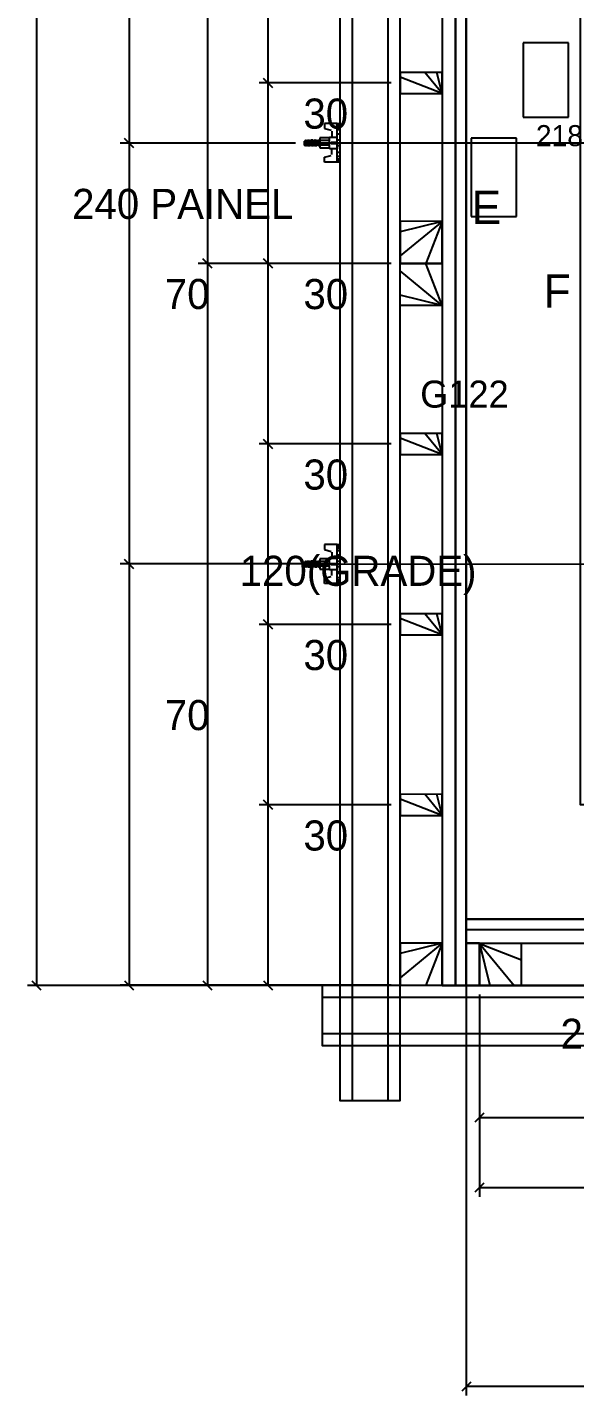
# Model space of a CAD drawing. Header units: metres. Extents: x 2184 to 8074, y 3881 to 5760.
# Drawn here: x 5395.8 to 5577.9, y 5028.8 to 5483.7 of the extents above; entities that cross this region are included whole.
import ezdxf

# ---------------------------------------------------------------- set-up
doc = ezdxf.new("R2010")
doc.units = ezdxf.units.M

msp = doc.modelspace()

# ---------------------------------------------------------------- linework, layer by layer
at = {"layer": 'CHAPA', "color": 1}
for p, q in [((5541.84, 5187.24), (5541.84, 5179.24)), ((5541.84, 5179.24), (5545.62, 5179.24))]:
    msp.add_line(p, q, dxfattribs=at)
for points in [[(5538.24, 5165.24), (5541.84, 5165.24), (5541.84, 5645.24), (5538.24, 5645.24), (5538.24, 5165.24)], [(5541.84, 5187.24), (5893.84, 5187.24), (5893.84, 5183.64), (5541.84, 5183.64), (5541.84, 5187.24)]]:
    msp.add_lwpolyline(points, dxfattribs=at)
at = {"layer": 'CONCRETO', "color": 2}
msp.add_lwpolyline([(5871.84, 5187.24), (5871.84, 5225.24), (5579.84, 5225.24), (5579.84, 5623.24), (5541.84, 5623.24), (5541.84, 5187.24), (5871.84, 5187.24)], dxfattribs=at)
at = {"layer": 'COTA', "color": 241}
for p, q in [((5398.82, 5645.24), (5398.82, 5165.24)), ((5455.71, 5645.25), (5455.71, 5405.26)), ((5429.66, 5565.23), (5429.66, 5445.26)), ((5475.9, 5465.26), (5475.9, 5525.26)), ((5516.84, 5465.26), (5472.9, 5465.26)), ((5516.84, 5465.26), (5472.9, 5465.26)), ((5475.9, 5405.26), (5475.9, 5465.26)), ((5485.03, 5445.26), (5426.66, 5445.26)), ((5485.03, 5445.26), (5426.66, 5445.26)), ((5429.66, 5445.26), (5429.66, 5305.32)), ((5516.83, 5405.26), (5452.71, 5405.26)), ((5516.86, 5405.25), (5452.71, 5405.25)), ((5455.71, 5405.25), (5455.71, 5165.26)), ((5516.83, 5405.26), (5472.9, 5405.26)), ((5516.84, 5405.25), (5472.9, 5405.25)), ((5475.9, 5345.26), (5475.9, 5405.25)), ((5516.84, 5345.26), (5472.9, 5345.26)), ((5516.84, 5345.26), (5472.9, 5345.26)), ((5475.9, 5285.26), (5475.9, 5345.26)), ((5496.81, 5305.32), (5426.66, 5305.32)), ((5496.81, 5305.32), (5426.66, 5305.32)), ((5429.66, 5305.32), (5429.66, 5165.26)), ((5516.84, 5285.26), (5472.9, 5285.26)), ((5516.84, 5285.26), (5472.9, 5285.26)), ((5475.9, 5225.26), (5475.9, 5285.26)), ((5516.84, 5225.26), (5472.9, 5225.26)), ((5516.84, 5225.26), (5472.9, 5225.26)), ((5475.9, 5165.26), (5475.9, 5225.26)), ((5541.84, 5176.24), (5541.84, 5028.83)), ((5538.84, 5165.24), (5395.82, 5165.24)), ((5516.85, 5165.26), (5426.66, 5165.26)), ((5516.83, 5165.26), (5452.71, 5165.26)), ((5516.83, 5165.26), (5472.9, 5165.26)), ((5546.22, 5162.19), (5546.22, 5118.27)), ((5546.22, 5162.19), (5546.22, 5094.97)), ((5546.22, 5121.27), (5600.22, 5121.27)), ((5706.22, 5097.97), (5546.22, 5097.97)), ((5893.84, 5031.83), (5541.84, 5031.83))]:
    msp.add_line(p, q, dxfattribs=at)
at = {"layer": 'COTA', "color": 180}
for p, q in [((5560.84, 5478.57), (5560.84, 5453.9)), ((5575.84, 5478.57), (5560.84, 5478.57)), ((5575.84, 5453.9), (5575.84, 5478.57)), ((5560.84, 5453.9), (5575.84, 5453.9)), ((5558.54, 5446.87), (5543.54, 5446.87)), ((5543.54, 5446.87), (5543.54, 5420.87)), ((5558.54, 5420.87), (5558.54, 5446.87)), ((5543.54, 5420.87), (5558.54, 5420.87))]:
    msp.add_line(p, q, dxfattribs=at)
at = {"layer": 'COTA'}
for p, q in [((5474.4, 5466.76), (5477.4, 5463.76)), ((5477.4, 5463.76), (5474.4, 5466.76)), ((5428.16, 5446.76), (5431.16, 5443.76)), ((5431.16, 5443.76), (5428.16, 5446.76)), ((5454.21, 5406.76), (5457.21, 5403.76)), ((5457.21, 5403.75), (5454.21, 5406.75)), ((5474.4, 5406.76), (5477.4, 5403.76)), ((5477.4, 5403.75), (5474.4, 5406.75)), ((5477.4, 5343.76), (5474.4, 5346.76)), ((5474.4, 5346.76), (5477.4, 5343.76)), ((5431.16, 5303.82), (5428.16, 5306.82)), ((5428.16, 5306.82), (5431.16, 5303.82)), ((5477.4, 5283.76), (5474.4, 5286.76)), ((5474.4, 5286.76), (5477.4, 5283.76)), ((5477.4, 5223.76), (5474.4, 5226.76)), ((5474.4, 5226.76), (5477.4, 5223.76)), ((5397.32, 5166.74), (5400.32, 5163.74)), ((5428.16, 5166.76), (5431.16, 5163.76)), ((5454.21, 5166.76), (5457.21, 5163.76)), ((5474.4, 5166.76), (5477.4, 5163.76)), ((5547.72, 5122.77), (5544.72, 5119.77)), ((5547.72, 5099.47), (5544.72, 5096.47)), ((5543.34, 5033.33), (5540.34, 5030.33))]:
    msp.add_line(p, q, dxfattribs=at)
at = {"layer": 'Hachura'}
for p, q in [((5498.93, 5451.78), (5494.67, 5451.78)), ((5494.67, 5451.78), (5494.67, 5450.1)), ((5494.67, 5450.1), (5496.88, 5449.52)), ((5498.91, 5451.64), (5499.84, 5451.64)), ((5498.91, 5451.43), (5499.84, 5451.43)), ((5498.91, 5451.09), (5499.84, 5451.09)), ((5498.91, 5450.63), (5499.84, 5450.63)), ((5498.91, 5449.79), (5499.84, 5449.79)), ((5498.93, 5451.78), (5499.83, 5451.78)), ((5498.93, 5438.88), (5498.93, 5451.78)), ((5499.83, 5451.78), (5499.83, 5438.88)), ((5499.83, 5450.82), (5499.83, 5443.01)), ((5488.36, 5446.23), (5488.03, 5445.91)), ((5488.03, 5444.62), (5488.03, 5445.91)), ((5488.35, 5445.72), (5488.69, 5446.39)), ((5488.92, 5446.33), (5488.35, 5445.2)), ((5489, 5446.23), (5488.35, 5444.94)), ((5488.35, 5445.97), (5488.48, 5446.23)), ((5488.36, 5446.23), (5488.36, 5444.29)), ((5488.68, 5444.3), (5489.64, 5446.23)), ((5488.68, 5444.3), (5489.64, 5446.23)), ((5488.77, 5444.22), (5489.85, 5446.39)), ((5489, 5446.23), (5489.64, 5446.23)), ((5490.08, 5446.33), (5489.01, 5444.19)), ((5490.16, 5446.23), (5489.19, 5444.3)), ((5489.84, 5444.3), (5490.8, 5446.23)), ((5489.93, 5444.22), (5491.01, 5446.39)), ((5490.8, 5446.23), (5490.16, 5446.23)), ((5491.24, 5446.33), (5490.17, 5444.19)), ((5491.32, 5446.23), (5490.35, 5444.3)), ((5491, 5444.3), (5491.97, 5446.23)), ((5491.09, 5444.22), (5492.17, 5446.39)), ((5491.53, 5446.23), (5491.32, 5446.23)), ((5492.4, 5446.33), (5491.33, 5444.19)), ((5492.48, 5446.23), (5491.51, 5444.3)), ((5491.53, 5446.23), (5491.97, 5446.23)), ((5492.16, 5444.3), (5493.13, 5446.23)), ((5492.48, 5446.23), (5493.13, 5446.23)), ((5493.13, 5445.46), (5492.49, 5444.19)), ((5493.13, 5445.2), (5492.68, 5444.3)), ((5493.13, 5447), (5493.13, 5443.65)), ((5496.35, 5447), (5493.13, 5447)), ((5493.13, 5446.23), (5496.35, 5446.23)), ((5493.19, 5447), (5493.19, 5443.65)), ((5496.35, 5443.39), (5496.35, 5447.26)), ((5496.35, 5447.26), (5498.93, 5447.26)), ((5496.35, 5447.26), (5496.35, 5447)), ((5496.35, 5447.26), (5496.35, 5447)), ((5496.93, 5445.53), (5498.93, 5445.53)), ((5497.13, 5449.21), (5497.13, 5447.26)), ((5498.91, 5448.35), (5499.83, 5448.35)), ((5498.93, 5445.33), (5498.93, 5443.39)), ((5498.93, 5445.32), (5499.83, 5445.32)), ((5499.06, 5446.3), (5499.49, 5446.3)), ((5488.36, 5444.29), (5488.03, 5444.62)), ((5488.68, 5444.3), (5488.35, 5444.3)), ((5489.84, 5444.3), (5489.19, 5444.3)), ((5490.57, 5444.3), (5490.35, 5444.3)), ((5491, 5444.3), (5490.35, 5444.3)), ((5492.16, 5444.3), (5491.51, 5444.3)), ((5493.13, 5444.3), (5492.68, 5444.3)), ((5493.13, 5444.68), (5496.35, 5444.68)), ((5493.13, 5443.65), (5496.35, 5443.65)), ((5494.67, 5440.56), (5496.88, 5441.14)), ((5498.93, 5443.39), (5496.35, 5443.39)), ((5498.93, 5445.02), (5496.93, 5445.02)), ((5497.13, 5441.45), (5497.13, 5443.39)), ((5498.91, 5442.29), (5499.84, 5442.29)), ((5498.91, 5440.87), (5499.84, 5440.87)), ((5498.93, 5444.04), (5498.93, 5444.68)), ((5498.93, 5438.88), (5498.93, 5444.04)), ((5499.25, 5444.37), (5499.04, 5444.37)), ((5499.68, 5444.37), (5499.25, 5444.37)), ((5494.67, 5438.88), (5494.67, 5440.56)), ((5499.83, 5438.88), (5494.7, 5438.88)), ((5498.91, 5440.03), (5499.84, 5440.03)), ((5498.91, 5439.57), (5499.84, 5439.57)), ((5498.91, 5439.23), (5499.84, 5439.23)), ((5498.91, 5439.02), (5499.84, 5439.02)), ((5494.65, 5311.78), (5494.65, 5310.1)), ((5498.9, 5311.78), (5494.65, 5311.78)), ((5494.65, 5310.1), (5496.86, 5309.52)), ((5497.1, 5309.21), (5497.1, 5307.26)), ((5498.89, 5311.64), (5499.81, 5311.64)), ((5498.89, 5311.43), (5499.81, 5311.43)), ((5498.89, 5311.09), (5499.81, 5311.09)), ((5498.89, 5310.63), (5499.81, 5310.63)), ((5498.89, 5309.79), (5499.81, 5309.79)), ((5498.9, 5298.88), (5498.9, 5311.78)), ((5498.9, 5311.78), (5499.81, 5311.78)), ((5499.81, 5311.78), (5499.81, 5298.88)), ((5499.81, 5310.82), (5499.81, 5303.01)), ((5488.33, 5306.23), (5488.01, 5305.91)), ((5488.01, 5304.62), (5488.01, 5305.91)), ((5488.33, 5304.29), (5488.01, 5304.62)), ((5488.33, 5305.72), (5488.66, 5306.39)), ((5488.89, 5306.33), (5488.33, 5305.2)), ((5488.33, 5306.23), (5488.33, 5304.29)), ((5488.97, 5306.23), (5488.33, 5304.94)), ((5488.33, 5305.97), (5488.46, 5306.23)), ((5488.65, 5304.3), (5488.33, 5304.3)), ((5488.65, 5304.3), (5489.62, 5306.23)), ((5488.65, 5304.3), (5489.62, 5306.23)), ((5488.74, 5304.22), (5489.83, 5306.39)), ((5488.97, 5306.23), (5489.62, 5306.23)), ((5490.05, 5306.33), (5488.98, 5304.19)), ((5490.13, 5306.23), (5489.17, 5304.3)), ((5489.81, 5304.3), (5489.17, 5304.3)), ((5489.81, 5304.3), (5490.78, 5306.23)), ((5489.9, 5304.22), (5490.99, 5306.39)), ((5490.78, 5306.23), (5490.13, 5306.23)), ((5491.21, 5306.33), (5490.14, 5304.19)), ((5491.29, 5306.23), (5490.33, 5304.3)), ((5490.97, 5304.3), (5490.33, 5304.3)), ((5490.54, 5304.3), (5490.33, 5304.3)), ((5490.97, 5304.3), (5491.94, 5306.23)), ((5491.06, 5304.22), (5492.15, 5306.39)), ((5491.51, 5306.23), (5491.29, 5306.23)), ((5492.38, 5306.33), (5491.31, 5304.19)), ((5492.45, 5306.23), (5491.49, 5304.3)), ((5492.13, 5304.3), (5491.49, 5304.3)), ((5491.51, 5306.23), (5491.94, 5306.23)), ((5492.13, 5304.3), (5493.1, 5306.23)), ((5492.45, 5306.23), (5493.1, 5306.23)), ((5493.1, 5305.46), (5492.47, 5304.19)), ((5493.1, 5305.2), (5492.65, 5304.3)), ((5493.1, 5304.3), (5492.65, 5304.3)), ((5496.32, 5307), (5493.1, 5307)), ((5493.1, 5307), (5493.1, 5303.65)), ((5493.1, 5306.23), (5496.32, 5306.23)), ((5493.1, 5304.68), (5496.32, 5304.68)), ((5493.17, 5307), (5493.17, 5303.65)), ((5496.32, 5303.39), (5496.32, 5307.26)), ((5496.32, 5307.26), (5496.32, 5307)), ((5496.32, 5307.26), (5498.9, 5307.26)), ((5496.32, 5307.26), (5496.32, 5307)), ((5496.9, 5305.53), (5498.9, 5305.53)), ((5498.9, 5305.02), (5496.9, 5305.02)), ((5498.89, 5308.35), (5499.81, 5308.35)), ((5498.9, 5305.33), (5498.9, 5303.39)), ((5498.9, 5305.32), (5499.81, 5305.32)), ((5498.9, 5304.04), (5498.9, 5304.68)), ((5499.22, 5304.37), (5499.01, 5304.37)), ((5499.03, 5306.3), (5499.46, 5306.3)), ((5499.66, 5304.37), (5499.22, 5304.37)), ((5493.1, 5303.65), (5496.32, 5303.65)), ((5494.65, 5300.56), (5496.86, 5301.14)), ((5494.65, 5298.88), (5494.65, 5300.56)), ((5498.9, 5303.39), (5496.32, 5303.39)), ((5497.1, 5301.45), (5497.1, 5303.39)), ((5498.89, 5302.29), (5499.81, 5302.29)), ((5498.89, 5300.87), (5499.81, 5300.87)), ((5498.89, 5300.03), (5499.81, 5300.03)), ((5498.89, 5299.57), (5499.81, 5299.57)), ((5498.9, 5298.88), (5498.9, 5304.04)), ((5499.81, 5298.88), (5494.67, 5298.88)), ((5498.89, 5299.23), (5499.81, 5299.23)), ((5498.89, 5299.02), (5499.81, 5299.02))]:
    msp.add_line(p, q, dxfattribs=at)
at = {"layer": 'Hachura', "color": 251}
for p, q in [((5489.03, 5445.32), (5628.83, 5445.31)), ((5489.01, 5305.32), (5628.81, 5305.31))]:
    msp.add_line(p, q, dxfattribs=at)
for points in [[(5538.24, 5645.24), (5533.84, 5645.24), (5533.84, 5165.24), (5538.24, 5165.24), (5538.24, 5645.24)], [(5538.24, 5165.24), (5541.84, 5165.24), (5541.84, 5645.24), (5538.24, 5645.24), (5538.24, 5165.24)], [(5541.84, 5187.24), (5893.84, 5187.24), (5893.84, 5183.64), (5541.84, 5183.64), (5541.84, 5187.24)], [(5541.84, 5183.64), (5541.84, 5179.24), (5893.84, 5179.24), (5893.84, 5183.64), (5541.84, 5183.64)], [(5541.84, 5165.24), (5546.24, 5165.24), (5546.24, 5179.24), (5541.84, 5179.24), (5541.84, 5165.24)]]:
    msp.add_lwpolyline(points, dxfattribs=at)
at = {"layer": 'Madeira', "color": 126}
for p, q in [((5533.84, 5461.74), (5528.09, 5468.75)), ((5533.84, 5461.74), (5532.1, 5468.75)), ((5533.84, 5461.74), (5519.84, 5467.19)), ((5533.85, 5419.24), (5519.83, 5407.74)), ((5533.85, 5419.24), (5519.84, 5415.78)), ((5533.85, 5419.24), (5528.4, 5405.25)), ((5533.83, 5391.24), (5528.42, 5405.24)), ((5533.83, 5391.24), (5519.84, 5402.77)), ((5533.83, 5391.24), (5519.83, 5394.74)), ((5533.84, 5341.74), (5519.84, 5347.19)), ((5533.84, 5341.74), (5528.09, 5348.75)), ((5533.84, 5341.74), (5532.1, 5348.75)), ((5533.84, 5281.74), (5519.84, 5287.19)), ((5533.84, 5281.74), (5528.09, 5288.75)), ((5533.84, 5281.74), (5532.1, 5288.75)), ((5533.84, 5221.74), (5519.84, 5227.19)), ((5533.84, 5221.74), (5528.09, 5228.75)), ((5533.84, 5221.74), (5532.1, 5228.75)), ((5533.85, 5179.24), (5519.83, 5167.74)), ((5533.85, 5179.24), (5519.84, 5175.78)), ((5533.85, 5179.24), (5528.4, 5165.25))]:
    msp.add_line(p, q, dxfattribs=at)
for points in [[(5533.84, 5405.24), (5519.84, 5405.26), (5519.84, 5645.25), (5533.84, 5645.24), (5533.84, 5405.24)], [(5533.84, 5461.74), (5533.85, 5468.74), (5519.85, 5468.76), (5519.84, 5461.76), (5533.84, 5461.74)], [(5533.85, 5419.24), (5519.85, 5419.26), (5519.83, 5405.26), (5533.83, 5405.24), (5533.85, 5419.24)], [(5533.83, 5391.24), (5519.83, 5391.25), (5519.84, 5405.25), (5533.84, 5405.24), (5533.83, 5391.24)], [(5533.84, 5165.24), (5519.84, 5165.26), (5519.84, 5405.25), (5533.84, 5405.24), (5533.84, 5165.24)], [(5533.84, 5341.74), (5533.85, 5348.74), (5519.85, 5348.76), (5519.84, 5341.76), (5533.84, 5341.74)], [(5533.84, 5281.74), (5533.85, 5288.74), (5519.85, 5288.76), (5519.84, 5281.76), (5533.84, 5281.74)], [(5533.84, 5221.74), (5533.85, 5228.74), (5519.85, 5228.76), (5519.84, 5221.76), (5533.84, 5221.74)], [(5533.85, 5179.24), (5519.85, 5179.26), (5519.83, 5165.26), (5533.83, 5165.24), (5533.85, 5179.24)], [(5546.24, 5179.19), (5546.24, 5165.19), (5706.24, 5165.19), (5706.24, 5179.19), (5546.24, 5179.19)]]:
    msp.add_lwpolyline(points, dxfattribs=at)
at = {"layer": 'MEIO_PONT', "color": 93}
for q in [(5560.24, 5173.77), (5549.73, 5165.19), (5557.76, 5165.19)]:
    msp.add_line((5546.24, 5179.19), q, dxfattribs=at)
msp.add_lwpolyline([(5546.24, 5179.19), (5546.24, 5165.19), (5560.24, 5165.19), (5560.24, 5179.19), (5546.24, 5179.19)], dxfattribs=at)
at = {"layer": 'Perfil Metálico', "color": 224}
for points in [[(5519.84, 5677.17), (5499.84, 5677.17), (5499.84, 5126.92), (5519.84, 5126.92), (5519.84, 5677.17)], [(5503.84, 5126.92), (5515.84, 5126.92), (5515.84, 5677.17), (5503.84, 5677.17), (5503.84, 5126.92)], [(5493.94, 5165.24), (5493.94, 5145.24), (5918.21, 5145.24), (5918.21, 5165.24), (5493.94, 5165.24)], [(5918.21, 5149.24), (5918.21, 5161.24), (5493.94, 5161.24), (5493.94, 5149.24), (5918.21, 5149.24)]]:
    msp.add_lwpolyline(points, dxfattribs=at)
at = {"layer": 'SARRAFO', "color": 251}
msp.add_line((5541.84, 5179.24), (5893.84, 5179.19), dxfattribs=at)
for points in [[(5538.24, 5165.24), (5538.24, 5645.24), (5533.84, 5645.24), (5533.84, 5165.24), (5538.24, 5165.24)], [(5538.24, 5165.24), (5538.24, 5645.24), (5533.84, 5645.24), (5533.84, 5165.24), (5538.24, 5165.24)], [(5893.84, 5179.19), (5893.84, 5187.24), (5541.84, 5187.24), (5541.84, 5179.24)], [(5546.24, 5179.24), (5546.24, 5165.24), (5541.84, 5165.24), (5541.84, 5179.24), (5546.24, 5179.24)]]:
    msp.add_lwpolyline(points, dxfattribs=at)

# ---------------------------------------------------------------- texts
at = {"layer": 'COTA', "color": 241}
for s, p in [('30', (5487.68, 5450.06)), ('240 PAINEL', (5410.72, 5420.04)), ('70', (5441.56, 5390.09)), ('30', (5487.68, 5390.06)), ('30', (5487.68, 5330.06)), ('120(GRADE)', (5466.49, 5298.06)), ('30', (5487.68, 5270.06)), ('70', (5441.56, 5250.09)), ('30', (5487.68, 5210.06)), ('27', (5573.22, 5144.14))]:
    msp.add_text(s, height=10, dxfattribs=at).set_placement(p)
at = {"layer": 'COTA', "color": 1}
msp.add_text('218', height=7, dxfattribs=at).set_placement((5565.04, 5444.23))
at = {"layer": 'TEXTO_GERAL', "color": 7}
for s, p in [('E', (5543.65, 5418.4)), ('F', (5567.61, 5390.59))]:
    msp.add_text(s, height=11, dxfattribs=at).set_placement(p)
at = {"layer": 'TEXTO_GERAL'}
msp.add_text('G122', height=9, dxfattribs=at).set_placement((5526.54, 5357.3))

doc.saveas('drawing.dxf')
